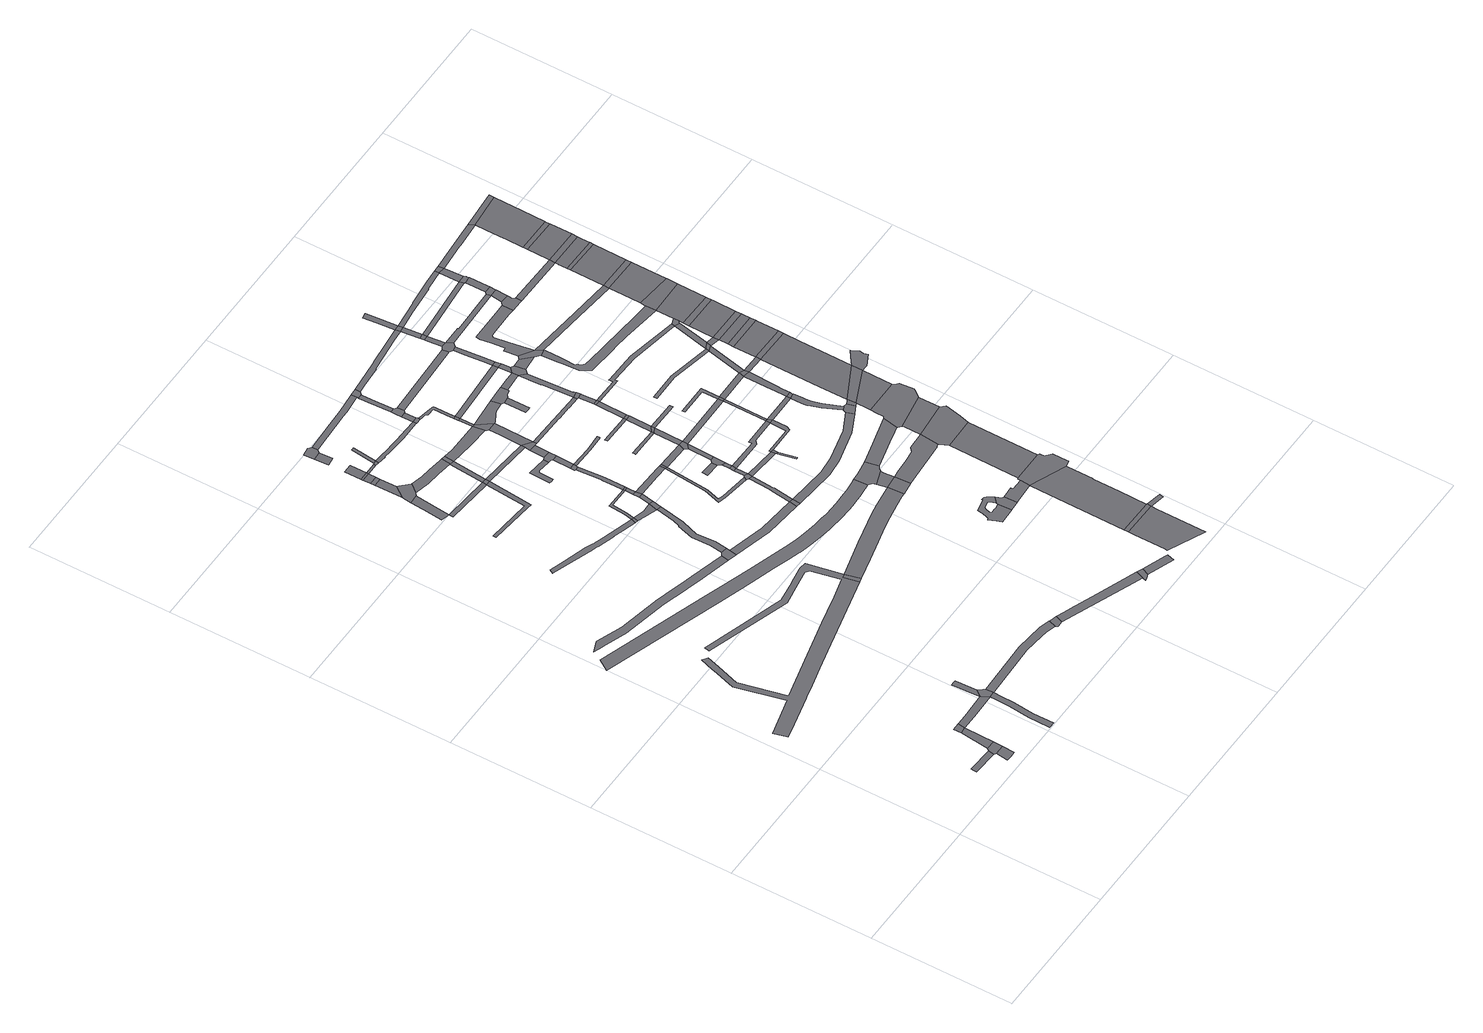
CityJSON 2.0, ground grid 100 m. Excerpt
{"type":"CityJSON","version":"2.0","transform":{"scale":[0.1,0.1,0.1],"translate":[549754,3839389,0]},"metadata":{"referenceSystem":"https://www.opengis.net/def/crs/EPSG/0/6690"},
"CityObjects":{
"road1":{"type":"Road","attributes":{"RoadStructureAttribute.sectionType":"1"},"geometry":[{"type":"MultiSurface","lod":"1","boundaries":[[[0,1,2,3,4]]]}]},
"road2":{"type":"Road","geometry":[{"type":"MultiSurface","lod":"1","boundaries":[[[5,6,7,8,9,10]]]}]},
"road3":{"type":"Road","geometry":[{"type":"MultiSurface","lod":"1","boundaries":[[[11,4,3,5,10,12]]]}]},
"road4":{"type":"Road","attributes":{"RoadStructureAttribute.sectionType":"1"},"geometry":[{"type":"MultiSurface","lod":"1","boundaries":[[[13,14,11,12]]]}]},
"road5":{"type":"Road","geometry":[{"type":"MultiSurface","lod":"1","boundaries":[[[15,16,14,13]]]}]},
"road6":{"type":"Road","attributes":{"RoadStructureAttribute.sectionType":"1"},"geometry":[{"type":"MultiSurface","lod":"1","boundaries":[[[17,18,19,15,13,20,21,22]]]}]},
"road7":{"type":"Road","attributes":{"RoadStructureAttribute.sectionType":"1"},"geometry":[{"type":"MultiSurface","lod":"1","boundaries":[[[23,24,25,26,22,27,28,29,30,31]]]}]},
"road8":{"type":"Road","geometry":[{"type":"MultiSurface","lod":"1","boundaries":[[[32,33,17,22,26,34]]]}]},
"road9":{"type":"Road","geometry":[{"type":"MultiSurface","lod":"1","boundaries":[[[35,36,37,38,39,40,41,17,33]]]}]},
"road10":{"type":"Road","attributes":{"RoadStructureAttribute.sectionType":"1"},"geometry":[{"type":"MultiSurface","lod":"1","boundaries":[[[42,43,44,45,46,47,48,49,50,51,52,53,54,55,56,57,58,59,60,61,62,63,64,65,66,67,68,69,70,71,72,73,74,75,76,77,78,79,80]]]}]},
"road11":{"type":"Road","attributes":{"RoadStructureAttribute.sectionType":"1"},"geometry":[{"type":"MultiSurface","lod":"1","boundaries":[[[81,82,83,84,85,86,87,88,89,90,91,92,93,94,95,96,97,98,99]]]}]},
"road12":{"type":"Road","attributes":{"RoadStructureAttribute.sectionType":"1"},"geometry":[{"type":"MultiSurface","lod":"1","boundaries":[[[100,101,34,26,102,103,104,105,106,107,108,109]]]}]},
"road13":{"type":"Road","attributes":{"RoadStructureAttribute.sectionType":"1"},"geometry":[{"type":"MultiSurface","lod":"1","boundaries":[[[110,111,112,113,114,115,116,117,118,119,120,121,122,123,124,125,126,127,128,129,130,131,132,133,134,135,136,137,138,139,140,141,142,143,144,145,146,147,148,149,150,151,152,153,154,155]]]}]},
"road14":{"type":"Road","attributes":{"RoadStructureAttribute.sectionType":"1"},"geometry":[{"type":"MultiSurface","lod":"1","boundaries":[[[156,157,158,159,160,161,162,163,164,165,166,167,168,169,170,171,172,173]]]}]},
"road15":{"type":"Road","attributes":{"RoadStructureAttribute.sectionType":"1"},"geometry":[{"type":"MultiSurface","lod":"1","boundaries":[[[174,175,176,177,178,179]]]}]},
"road16":{"type":"Road","attributes":{"RoadStructureAttribute.sectionType":"1"},"geometry":[{"type":"MultiSurface","lod":"1","boundaries":[[[180,181,182,183,184,185,186]]]}]},
"road17":{"type":"Road","attributes":{"RoadStructureAttribute.sectionType":"1"},"geometry":[{"type":"MultiSurface","lod":"1","boundaries":[[[187,188,189,190]]]}]},
"road18":{"type":"Road","geometry":[{"type":"MultiSurface","lod":"1","boundaries":[[[190,189,191,176,175,192,193]]]}]},
"road19":{"type":"Road","geometry":[{"type":"MultiSurface","lod":"1","boundaries":[[[194,99,98,195,196,197]]]}]},
"road20":{"type":"Road","geometry":[{"type":"MultiSurface","lod":"1","boundaries":[[[198,109,108,199,200,201,202]]]}]},
"road21":{"type":"Road","geometry":[{"type":"MultiSurface","lod":"1","boundaries":[[[203,204,188,187]]]}]},
"road22":{"type":"Road","attributes":{"RoadStructureAttribute.sectionType":"1"},"geometry":[{"type":"MultiSurface","lod":"1","boundaries":[[[179,205,180,206]]]}]},
"road23":{"type":"Road","geometry":[{"type":"MultiSurface","lod":"1","boundaries":[[[80,79,78,207]]]}]},
"road24":{"type":"Road","attributes":{"RoadStructureAttribute.sectionType":"1"},"geometry":[{"type":"MultiSurface","lod":"1","boundaries":[[[208,209,204,203]]]}]},
"road25":{"type":"Road","geometry":[{"type":"MultiSurface","lod":"1","boundaries":[[[210,211,209,208]]]}]},
"road26":{"type":"Road","attributes":{"RoadStructureAttribute.sectionType":"1"},"geometry":[{"type":"MultiSurface","lod":"1","boundaries":[[[212,211,210,213]]]}]},
"road27":{"type":"Road","attributes":{"RoadStructureAttribute.sectionType":"1"},"geometry":[{"type":"MultiSurface","lod":"1","boundaries":[[[214,210,208,215]]]}]},
"road28":{"type":"Road","attributes":{"RoadStructureAttribute.sectionType":"1"},"geometry":[{"type":"MultiSurface","lod":"1","boundaries":[[[216,217,218,219]]]}]},
"road29":{"type":"Road","geometry":[{"type":"MultiSurface","lod":"1","boundaries":[[[173,172,220,221]]]}]},
"road30":{"type":"Road","geometry":[{"type":"MultiSurface","lod":"1","boundaries":[[[222,223,217,216,224,225]]]}]},
"road31":{"type":"Road","attributes":{"RoadStructureAttribute.sectionType":"1"},"geometry":[{"type":"MultiSurface","lod":"1","boundaries":[[[226,227,228,193,192,229,230,231,232,233]]]}]},
"road32":{"type":"Road","attributes":{"RoadStructureAttribute.sectionType":"1"},"geometry":[{"type":"MultiSurface","lod":"1","boundaries":[[[234,235,236,237,238,239,194,197,240,241,242,243]]]}]},
"road33":{"type":"Road","geometry":[{"type":"MultiSurface","lod":"1","boundaries":[[[244,245,214,215,246]]]}]},
"road34":{"type":"Road"},
"road35":{"type":"Road","geometry":[{"type":"MultiSurface","lod":"1","boundaries":[[[206,180,186,247]]]}]},
"road36":{"type":"Road","geometry":[{"type":"MultiSurface","lod":"1","boundaries":[[[248,249,250,251,245,244]]]}]},
"road37":{"type":"Road","attributes":{"RoadStructureAttribute.sectionType":"1"},"geometry":[{"type":"MultiSurface","lod":"1","boundaries":[[[252,253,254,255,221,220,256,257,258,259,260]]]}]},
"road38":{"type":"Road","attributes":{"RoadStructureAttribute.sectionType":"1"},"geometry":[{"type":"MultiSurface","lod":"1","boundaries":[[[261,262,173,221,263,264,265,266]]]}]},
"road39":{"type":"Road","attributes":{"RoadStructureAttribute.sectionType":"1"},"geometry":[{"type":"MultiSurface","lod":"1","boundaries":[[[267,206,247,268]]]}]},
"road40":{"type":"Road","attributes":{"RoadStructureAttribute.sectionType":"1"},"geometry":[{"type":"MultiSurface","lod":"1","boundaries":[[[269,196,195,270,271,272]]]}]},
"road41":{"type":"Road","attributes":{"RoadStructureAttribute.sectionType":"1"},"geometry":[{"type":"MultiSurface","lod":"1","boundaries":[[[273,274,275,276,202,201,277,278,279,280]]]}]},
"road42":{"type":"Road","geometry":[{"type":"MultiSurface","lod":"1","boundaries":[[[260,259,234,243,281,282,283]]]}]},
"road43":{"type":"Road","geometry":[{"type":"MultiSurface","lod":"1","boundaries":[[[233,232,267,268,284]]]}]},
"road44":{"type":"Road","attributes":{"RoadStructureAttribute.sectionType":"1"},"geometry":[{"type":"MultiSurface","lod":"1","boundaries":[[[285,286,287,288,260,283]]]}]},
"road45":{"type":"Road","geometry":[{"type":"MultiSurface","lod":"1","boundaries":[[[289,287,286,290]]]}]},
"road46":{"type":"Road","attributes":{"RoadStructureAttribute.sectionType":"1"},"geometry":[{"type":"MultiSurface","lod":"1","boundaries":[[[265,289,290,291]]]}]},
"road47":{"type":"Road","attributes":{"RoadStructureAttribute.sectionType":"1"},"geometry":[{"type":"MultiSurface","lod":"1","boundaries":[[[292,293,294,295,296,297,244,246,298,299,300,301,302,303,304,305,306]]]}]},
"road48":{"type":"Road","geometry":[{"type":"MultiSurface","lod":"1","boundaries":[[[266,265,291,307]]]}]},
"road49":{"type":"Road","attributes":{"RoadStructureAttribute.sectionType":"1"},"geometry":[{"type":"MultiSurface","lod":"1","boundaries":[[[247,186,308,309]]]}]},
"road50":{"type":"Road","attributes":{"RoadStructureAttribute.sectionType":"1"},"geometry":[{"type":"MultiSurface","lod":"1","boundaries":[[[310,311,312,313,314,315,316,317]]]}]},
"road51":{"type":"Road","attributes":{"RoadStructureAttribute.sectionType":"1"},"geometry":[{"type":"MultiSurface","lod":"1","boundaries":[[[318,319,320,321,322,323,324,266,307]]]}]},
"road52":{"type":"Road","attributes":{"function":"3","RoadStructureAttribute.sectionType":"1"},"geometry":[{"type":"MultiSurface","lod":"1","boundaries":[[[325,326,327,328,329,80,207,330,331,332,333,334,335,336]]]}]},
"road53":{"type":"Road","attributes":{"RoadStructureAttribute.sectionType":"1"},"geometry":[{"type":"MultiSurface","lod":"1","boundaries":[[[337,338,339,225,224,340,341,342,343,344,345,346]]]}]},
"road54":{"type":"Road","geometry":[{"type":"MultiSurface","lod":"1","boundaries":[[[347,348,321,320,349,350]]]}]},
"road55":{"type":"Road","attributes":{"RoadStructureAttribute.sectionType":"1"},"geometry":[{"type":"MultiSurface","lod":"1","boundaries":[[[351,352,284,268,353,354,355,356,357]]]}]},
"road56":{"type":"Road","attributes":{"RoadStructureAttribute.sectionType":"1"},"geometry":[{"type":"MultiSurface","lod":"1","boundaries":[[[358,290,286,359,360,361]]]}]},
"road57":{"type":"Road","attributes":{"RoadStructureAttribute.sectionType":"1"},"geometry":[{"type":"MultiSurface","lod":"1","boundaries":[[[362,347,350,363]]]}]},
"road58":{"type":"Road","geometry":[{"type":"MultiSurface","lod":"1","boundaries":[[[364,317,316,365,362,363,366]]]}]},
"road59":{"type":"Road","attributes":{"RoadStructureAttribute.sectionType":"1"},"geometry":[{"type":"MultiSurface","lod":"1","boundaries":[[[367,364,366,368]]]}]},
"road60":{"type":"Road","geometry":[{"type":"MultiSurface","lod":"1","boundaries":[[[280,279,369,370,371,372]]]}]},
"road61":{"type":"Road","geometry":[{"type":"MultiSurface","lod":"1","boundaries":[[[272,271,373,374]]]}]},
"road62":{"type":"Road","geometry":[{"type":"MultiSurface","lod":"1","boundaries":[[[309,308,367,368,375,376,377]]]}]},
"road63":{"type":"Road","geometry":[{"type":"MultiSurface","lod":"1","boundaries":[[[378,379,306,305,380,381]]]}]},
"road64":{"type":"Road","attributes":{"RoadStructureAttribute.sectionType":"1"},"geometry":[{"type":"MultiSurface","lod":"1","boundaries":[[[382,383,306,379]]]}]},
"road65":{"type":"Road","attributes":{"RoadStructureAttribute.sectionType":"1"},"geometry":[{"type":"MultiSurface","lod":"1","boundaries":[[[360,384,385,386,387,388,389,390,391,392]]]}]},
"road66":{"type":"Road","attributes":{"RoadStructureAttribute.sectionType":"1"},"geometry":[{"type":"MultiSurface","lod":"1","boundaries":[[[393,394,395,396,272,374,397,398,399,400]]]}]},
"road67":{"type":"Road","attributes":{"RoadStructureAttribute.sectionType":"1"},"geometry":[{"type":"MultiSurface","lod":"1","boundaries":[[[401,402,403,309,377,404]]]}]},
"road68":{"type":"Road","geometry":[{"type":"MultiSurface","lod":"1","boundaries":[[[405,406,407,408,409,350,349]]]}]},
"road69":{"type":"Road","geometry":[{"type":"MultiSurface","lod":"1","boundaries":[[[361,360,392,410]]]}]},
"road70":{"type":"Road","geometry":[{"type":"MultiSurface","lod":"1","boundaries":[[[411,412,413,414,383,382,415,416]]]}]},
"road71":{"type":"Road","attributes":{"RoadStructureAttribute.sectionType":"1"},"geometry":[{"type":"MultiSurface","lod":"1","boundaries":[[[417,418,419,420,421,422,423,424,425,426,381,380,427,428,429,430,431,432,433,434,435,436,437,438,439,440,441,442]]]}]},
"road72":{"type":"Road","attributes":{"RoadStructureAttribute.sectionType":"1"},"geometry":[{"type":"MultiSurface","lod":"1","boundaries":[[[443,444,372,371,445,446]]]}]},
"road73":{"type":"Road","attributes":{"RoadStructureAttribute.sectionType":"1"},"geometry":[{"type":"MultiSurface","lod":"1","boundaries":[[[447,448,357,449]]]}]},
"road74":{"type":"Road","attributes":{"RoadStructureAttribute.sectionType":"1"},"geometry":[{"type":"MultiSurface","lod":"1","boundaries":[[[450,451,452,453,412,411]]]}]},
"road75":{"type":"Road","geometry":[{"type":"MultiSurface","lod":"1","boundaries":[[[449,357,356,454,401,404]]]}]},
"road76":{"type":"Road","geometry":[{"type":"MultiSurface","lod":"1","boundaries":[[[442,441,455,448,447]]]}]},
"road77":{"type":"Road","geometry":[{"type":"MultiSurface","lod":"1","boundaries":[[[456,388,387,393,400,457]]]}]},
"road78":{"type":"Road","geometry":[{"type":"MultiSurface","lod":"1","boundaries":[[[458,459,460,461]]]}]},
"road79":{"type":"Road","geometry":[{"type":"MultiSurface","lod":"1","boundaries":[[[462,337,346,452,451,463]]]}]},
"road80":{"type":"Road","attributes":{"RoadStructureAttribute.sectionType":"1"},"geometry":[{"type":"MultiSurface","lod":"1","boundaries":[[[464,456,457,465]]]}]},
"road81":{"type":"Road","attributes":{"RoadStructureAttribute.sectionType":"1"},"geometry":[{"type":"MultiSurface","lod":"1","boundaries":[[[410,392,466,467]]]}]},
"road82":{"type":"Road","geometry":[{"type":"MultiSurface","lod":"1","boundaries":[[[468,464,465,469]]]}]},
"road83":{"type":"Road","attributes":{"RoadStructureAttribute.sectionType":"1"},"geometry":[{"type":"MultiSurface","lod":"1","boundaries":[[[470,468,469,471]]]}]},
"road84":{"type":"Road","geometry":[{"type":"MultiSurface","lod":"1","boundaries":[[[472,461,460,470,471,473]]]}]},
"road85":{"type":"Road","attributes":{"RoadStructureAttribute.sectionType":"1"},"geometry":[{"type":"MultiSurface","lod":"1","boundaries":[[[474,475,476,449,404,477,478,479,480]]]}]},
"road86":{"type":"Road","geometry":[{"type":"MultiSurface","lod":"1","boundaries":[[[481,482,483,484,485]]]}]},
"road87":{"type":"Road","attributes":{"RoadStructureAttribute.sectionType":"1"},"geometry":[{"type":"MultiSurface","lod":"1","boundaries":[[[486,487,472,473]]]}]},
"road88":{"type":"Road","attributes":{"RoadStructureAttribute.sectionType":"1"},"geometry":[{"type":"MultiSurface","lod":"1","boundaries":[[[457,400,488,489]]]}]},
"road89":{"type":"Road","attributes":{"RoadStructureAttribute.sectionType":"1"},"geometry":[{"type":"MultiSurface","lod":"1","boundaries":[[[377,376,490,491,492,493,494,495]]]}]},
"road90":{"type":"Road","attributes":{"RoadStructureAttribute.sectionType":"1"},"geometry":[{"type":"MultiSurface","lod":"1","boundaries":[[[496,497,498,499,500,501,502,503,504,505,506,507,508,509,510,511,512,513,514,515,516,517,518,519,520,521,522,523,524,525,526,527,528,529,530,531,532,533,534,535,536]]]}]},
"road91":{"type":"Road","geometry":[{"type":"MultiSurface","lod":"1","boundaries":[[[467,466,487,486,537]]]}]},
"road92":{"type":"Road","geometry":[{"type":"MultiSurface","lod":"1","boundaries":[[[538,539,540,541,542]]]}]},
"road93":{"type":"Road","geometry":[{"type":"MultiSurface","lod":"1","boundaries":[[[543,325,336,544]]]}]},
"road94":{"type":"Road","attributes":{"RoadStructureAttribute.sectionType":"1"},"geometry":[{"type":"MultiSurface","lod":"1","boundaries":[[[545,484,546,467,537]]]}]},
"road95":{"type":"Road","geometry":[{"type":"MultiSurface","lod":"1","boundaries":[[[547,548,549,550,551]]]}]},
"road96":{"type":"Road","attributes":{"RoadStructureAttribute.sectionType":"1"},"geometry":[{"type":"MultiSurface","lod":"1","boundaries":[[[552,553,554,325,543]]]}]},
"road97":{"type":"Road","geometry":[{"type":"MultiSurface","lod":"1","boundaries":[[[555,556,536,535,516,515,557,558]]]}]},
"road98":{"type":"Road","geometry":[{"type":"MultiSurface","lod":"1","boundaries":[[[559,560,561,155,154,562,563,564,554,553,565,566,567,568,569]]]}]},
"road99":{"type":"Road","geometry":[{"type":"MultiSurface","lod":"1","boundaries":[[[570,485,484,545]]]}]},
"road100":{"type":"Road","geometry":[{"type":"MultiSurface","lod":"1","boundaries":[[[488,571,572,573,574]]]}]},
"road101":{"type":"Road","attributes":{"RoadStructureAttribute.sectionType":"1"},"geometry":[{"type":"MultiSurface","lod":"1","boundaries":[[[575,442,447,576]]]}]},
"road102":{"type":"Road","geometry":[{"type":"MultiSurface","lod":"1","boundaries":[[[577,578,474,480,551,550,579,580,581]]]}]},
"road103":{"type":"Road","geometry":[{"type":"MultiSurface","lod":"1","boundaries":[[[489,488,574,582]]]}]},
"road104":{"type":"Road","attributes":{"RoadStructureAttribute.sectionType":"1"},"geometry":[{"type":"MultiSurface","lod":"1","boundaries":[[[583,416,415,584]]]}]},
"road105":{"type":"Road","attributes":{"RoadStructureAttribute.sectionType":"1"},"geometry":[{"type":"MultiSurface","lod":"1","boundaries":[[[585,586,587,588,589,590,591,592]]]}]},
"road106":{"type":"Road","attributes":{"RoadStructureAttribute.sectionType":"1"},"geometry":[{"type":"MultiSurface","lod":"1","boundaries":[[[541,593,485,570,594]]]}]},
"road107":{"type":"Road","attributes":{"RoadStructureAttribute.sectionType":"1"},"geometry":[{"type":"MultiSurface","lod":"1","boundaries":[[[595,596,469,465,597,598,599,600]]]}]},
"road108":{"type":"Road","geometry":[{"type":"MultiSurface","lod":"1","boundaries":[[[542,541,594,601]]]}]},
"road109":{"type":"Road","attributes":{"RoadStructureAttribute.sectionType":"1"},"geometry":[{"type":"MultiSurface","lod":"1","boundaries":[[[602,603,604,605,606,374,373,607,608,609,610]]]}]},
"road110":{"type":"Road","geometry":[{"type":"MultiSurface","lod":"1","boundaries":[[[611,585,592,612,613]]]}]},
"road111":{"type":"Road","attributes":{"RoadStructureAttribute.sectionType":"1"},"geometry":[{"type":"MultiSurface","lod":"1","boundaries":[[[614,542,601,615,616]]]}]},
"road112":{"type":"Road","attributes":{"RoadStructureAttribute.sectionType":"1"},"geometry":[{"type":"MultiSurface","lod":"1","boundaries":[[[617,618,619,620,621,462,463,622,623,624,625,626,627]]]}]},
"road113":{"type":"Road","attributes":{"RoadStructureAttribute.sectionType":"1"},"geometry":[{"type":"MultiSurface","lod":"1","boundaries":[[[628,629,630,558,557,631,632,633]]]}]},
"road114":{"type":"Road","geometry":[{"type":"MultiSurface","lod":"1","boundaries":[[[634,635,570,545]]]}]},
"road115":{"type":"Road","geometry":[{"type":"MultiSurface","lod":"1","boundaries":[[[636,637,614,616]]]}]},
"road116":{"type":"Road","attributes":{"RoadStructureAttribute.sectionType":"1"},"geometry":[{"type":"MultiSurface","lod":"1","boundaries":[[[638,639,640,637,636]]]}]},
"road117":{"type":"Road","attributes":{"RoadStructureAttribute.sectionType":"1"},"geometry":[{"type":"MultiSurface","lod":"1","boundaries":[[[599,641,642,489,582,643,644,645]]]}]},
"road118":{"type":"Road","geometry":[{"type":"MultiSurface","lod":"1","boundaries":[[[646,495,494,640,639]]]}]},
"road119":{"type":"Road","attributes":{"RoadStructureAttribute.sectionType":"1"},"geometry":[{"type":"MultiSurface","lod":"1","boundaries":[[[647,537,486,648,649,650]]]}]},
"road120":{"type":"Road","attributes":{"RoadStructureAttribute.sectionType":"1"},"geometry":[{"type":"MultiSurface","lod":"1","boundaries":[[[651,652,577,581,653]]]}]},
"road121":{"type":"Road","attributes":{"RoadStructureAttribute.sectionType":"1"},"geometry":[{"type":"MultiSurface","lod":"1","boundaries":[[[653,654,655,656,657,658,659,495,646,660,661,662,663,664,665]]]}]},
"road122":{"type":"Road","attributes":{"RoadStructureAttribute.sectionType":"1"},"geometry":[{"type":"MultiSurface","lod":"1","boundaries":[[[632,666,611,613,667,668,669,670,671]]]}]},
"road123":{"type":"Road","attributes":{"function":"3","RoadStructureAttribute.sectionType":"1"},"geometry":[{"type":"MultiSurface","lod":"1","boundaries":[[[672,673,674,675,676,543,544,677,678,679,680]]]}]},
"road124":{"type":"Road","geometry":[{"type":"MultiSurface","lod":"1","boundaries":[[[681,651,653,665,682,683,684]]]}]},
"road125":{"type":"Road","attributes":{"RoadStructureAttribute.sectionType":"1"},"geometry":[{"type":"MultiSurface","lod":"1","boundaries":[[[576,651,681,685]]]}]},
"road126":{"type":"Road","attributes":{"RoadStructureAttribute.sectionType":"1"},"geometry":[{"type":"MultiSurface","lod":"1","boundaries":[[[612,592,686,687]]]}]},
"road127":{"type":"Road","geometry":[{"type":"MultiSurface","lod":"1","boundaries":[[[600,599,645,688]]]}]},
"road128":{"type":"Road","attributes":{"RoadStructureAttribute.sectionType":"1"},"geometry":[{"type":"MultiSurface","lod":"1","boundaries":[[[689,690,691,692,559,569,693,694,695,696]]]}]},
"road129":{"type":"Road","geometry":[{"type":"MultiSurface","lod":"1","boundaries":[[[697,575,576,685]]]}]},
"road130":{"type":"Road","attributes":{"RoadStructureAttribute.sectionType":"1"},"geometry":[{"type":"MultiSurface","lod":"1","boundaries":[[[698,699,700,701,650,702]]]}]},
"road131":{"type":"Road","attributes":{"RoadStructureAttribute.sectionType":"1"},"geometry":[{"type":"MultiSurface","lod":"1","boundaries":[[[703,704,705,706,707,708,709,575,697]]]}]},
"road132":{"type":"Road","attributes":{"RoadStructureAttribute.sectionType":"1"},"geometry":[{"type":"MultiSurface","lod":"1","boundaries":[[[649,600,688,710]]]}]},
"road133":{"type":"Road","geometry":[{"type":"MultiSurface","lod":"1","boundaries":[[[711,712,633,632,671,713,714,715,716,717,718,719,720]]]}]},
"road134":{"type":"Road","geometry":[{"type":"MultiSurface","lod":"1","boundaries":[[[721,722,583,584,705,704,723,724]]]}]},
"road135":{"type":"Road","attributes":{"RoadStructureAttribute.sectionType":"1"},"geometry":[{"type":"MultiSurface","lod":"1","boundaries":[[[725,684,683,726]]]}]},
"road136":{"type":"Road","attributes":{"RoadStructureAttribute.sectionType":"1"},"geometry":[{"type":"MultiSurface","lod":"1","boundaries":[[[727,728,729,721,724]]]}]},
"road137":{"type":"Road","geometry":[{"type":"MultiSurface","lod":"1","boundaries":[[[650,649,710,702]]]}]},
"road138":{"type":"Road","geometry":[{"type":"MultiSurface","lod":"1","boundaries":[[[730,731,728,727,732]]]}]},
"road139":{"type":"Road","attributes":{"RoadStructureAttribute.sectionType":"1"},"geometry":[{"type":"MultiSurface","lod":"1","boundaries":[[[688,645,733,734]]]}]},
"road140":{"type":"Road","attributes":{"RoadStructureAttribute.sectionType":"1"},"geometry":[{"type":"MultiSurface","lod":"1","boundaries":[[[735,627,736,731,730]]]}]},
"road141":{"type":"Road","attributes":{"RoadStructureAttribute.sectionType":"7"},"geometry":[{"type":"MultiSurface","lod":"1","boundaries":[[[737,738,711,720]]]}]},
"road142":{"type":"Road","geometry":[{"type":"MultiSurface","lod":"1","boundaries":[[[739,617,627,735]]]}]},
"road143":{"type":"Road","geometry":[{"type":"MultiSurface","lod":"1","boundaries":[[[740,725,726,741,742,743]]]}]},
"road144":{"type":"Road","attributes":{"RoadStructureAttribute.sectionType":"1"},"geometry":[{"type":"MultiSurface","lod":"1","boundaries":[[[744,745,746,747,617,739]]]}]},
"road145":{"type":"Road","attributes":{"RoadStructureAttribute.sectionType":"1"},"geometry":[{"type":"MultiSurface","lod":"1","boundaries":[[[748,749,702,710,750,751]]]}]},
"road146":{"type":"Road","attributes":{"RoadStructureAttribute.sectionType":"1"},"geometry":[{"type":"MultiSurface","lod":"1","boundaries":[[[752,753,754,755,756,757,733,758,759,760,761,762,763,764,765]]]}]},
"road147":{"type":"Road","geometry":[{"type":"MultiSurface","lod":"1","boundaries":[[[765,764,602,610,766,767]]]}]},
"road148":{"type":"Road","attributes":{"RoadStructureAttribute.sectionType":"1"},"geometry":[{"type":"MultiSurface","lod":"1","boundaries":[[[768,769,770,771,772,773]]]}]},
"road149":{"type":"Road","geometry":[{"type":"MultiSurface","lod":"1","boundaries":[[[734,733,757,774,775]]]}]},
"road150":{"type":"Road","geometry":[{"type":"MultiSurface","lod":"1","boundaries":[[[776,672,680,777,738,737,778,779]]]}]},
"road151":{"type":"Road","attributes":{"RoadStructureAttribute.sectionType":"1"},"geometry":[{"type":"MultiSurface","lod":"1","boundaries":[[[780,781,782,783,784,636,616,785,786,787,788,789]]]}]},
"road152":{"type":"Road","attributes":{"RoadStructureAttribute.sectionType":"1"},"geometry":[{"type":"MultiSurface","lod":"1","boundaries":[[[790,791,767,766,792,793]]]}]},
"road153":{"type":"Road","attributes":{"RoadStructureAttribute.sectionType":"1"},"geometry":[{"type":"MultiSurface","lod":"1","boundaries":[[[794,795,796,797,798,799,800,801,740,743,802,803,804,805,806,807,808,809]]]}]},
"road154":{"type":"Road","attributes":{"RoadStructureAttribute.sectionType":"1"},"geometry":[{"type":"MultiSurface","lod":"1","boundaries":[[[810,811,812,672,776]]]}]},
"road155":{"type":"Road","attributes":{"RoadStructureAttribute.sectionType":"1"},"geometry":[{"type":"MultiSurface","lod":"1","boundaries":[[[751,813,814,815,816,734,775,817,818,819,820]]]}]},
"road156":{"type":"Road","attributes":{"RoadStructureAttribute.sectionType":"1"},"geometry":[{"type":"MultiSurface","lod":"1","boundaries":[[[821,822,724,723,823,824]]]}]},
"road157":{"type":"Road","geometry":[{"type":"MultiSurface","lod":"1","boundaries":[[[825,826,827,689,696,828,811,810,829,830,831,832,833]]]}]},
"road158":{"type":"Road","geometry":[{"type":"MultiSurface","lod":"1","boundaries":[[[748,751,820,834]]]}]},
"road159":{"type":"Road","attributes":{"RoadStructureAttribute.sectionType":"1"},"geometry":[{"type":"MultiSurface","lod":"1","boundaries":[[[835,732,727,836]]]}]},
"road160":{"type":"Road","attributes":{"RoadStructureAttribute.sectionType":"1"},"geometry":[{"type":"MultiSurface","lod":"1","boundaries":[[[837,838,839,840,841,739,735,842,843,844,845]]]}]},
"road161":{"type":"Road","geometry":[{"type":"MultiSurface","lod":"1","boundaries":[[[846,793,847,825,833]]]}]},
"road162":{"type":"Road","attributes":{"RoadStructureAttribute.sectionType":"1"},"geometry":[{"type":"MultiSurface","lod":"1","boundaries":[[[848,849,772,850,748,834]]]}]},
"road163":{"type":"Road","attributes":{"RoadStructureAttribute.sectionType":"1"},"geometry":[{"type":"MultiSurface","lod":"1","boundaries":[[[834,820,851,852]]]}]},
"road164":{"type":"Road","attributes":{"RoadStructureAttribute.sectionType":"1"},"geometry":[{"type":"MultiSurface","lod":"1","boundaries":[[[853,854,855,856,857,858,859,860,861,862,863,864,865,866,867,868,869,870,871,872,873,742,741,874,875,876,877,878,879,880,881,882,883,884,885,886]]]}]},
"road165":{"type":"Road","geometry":[{"type":"MultiSurface","lod":"1","boundaries":[[[887,790,793,846]]]}]},
"road166":{"type":"Road","attributes":{"RoadStructureAttribute.sectionType":"1"},"geometry":[{"type":"MultiSurface","lod":"1","boundaries":[[[888,743,742,889,890,891]]]}]},
"road167":{"type":"Road","geometry":[{"type":"MultiSurface","lod":"1","boundaries":[[[892,773,772,849]]]}]},
"road168":{"type":"Road","attributes":{"RoadStructureAttribute.sectionType":"1"},"geometry":[{"type":"MultiSurface","lod":"1","boundaries":[[[851,893,790,887,894,895,896]]]}]},
"road169":{"type":"Road","geometry":[{"type":"MultiSurface","lod":"1","boundaries":[[[897,794,809,898,899,900,901,902]]]}]},
"road170":{"type":"Road","attributes":{"RoadStructureAttribute.sectionType":"1"},"geometry":[{"type":"MultiSurface","lod":"1","boundaries":[[[892,849,903,904]]]}]},
"road171":{"type":"Road","attributes":{"RoadStructureAttribute.sectionType":"1"},"geometry":[{"type":"MultiSurface","lod":"1","boundaries":[[[788,773,892,905,906]]]}]},
"road172":{"type":"Road","attributes":{"RoadStructureAttribute.sectionType":"1"},"geometry":[{"type":"MultiSurface","lod":"1","boundaries":[[[823,897,902,907,908]]]}]},
"road173":{"type":"Road","geometry":[{"type":"MultiSurface","lod":"1","boundaries":[[[909,824,823,908,910,911]]]}]},
"road174":{"type":"Road","geometry":[{"type":"MultiSurface","lod":"1","boundaries":[[[912,852,851,896,913]]]}]},
"road175":{"type":"Road","attributes":{"RoadStructureAttribute.sectionType":"1"},"geometry":[{"type":"MultiSurface","lod":"1","boundaries":[[[914,915,916,917,909,911]]]}]},
"road176":{"type":"Road","geometry":[{"type":"MultiSurface","lod":"1","boundaries":[[[918,919,920,835,836,921,916,915]]]}]},
"road177":{"type":"Road","geometry":[{"type":"MultiSurface","lod":"1","boundaries":[[[922,923,924,789,788,906,925,926,927]]]}]},
"road178":{"type":"Road","attributes":{"RoadStructureAttribute.sectionType":"1"},"geometry":[{"type":"MultiSurface","lod":"1","boundaries":[[[928,912,913,929,930]]]}]},
"road179":{"type":"Road","geometry":[{"type":"MultiSurface","lod":"1","boundaries":[[[931,932,887,846,933,934,935,936,937]]]}]},
"road180":{"type":"Road","attributes":{"RoadStructureAttribute.sectionType":"1"},"geometry":[{"type":"MultiSurface","lod":"1","boundaries":[[[845,835,920,938,939]]]}]},
"road181":{"type":"Road","geometry":[{"type":"MultiSurface","lod":"1","boundaries":[[[940,928,930,941]]]}]},
"road182":{"type":"Road","geometry":[{"type":"MultiSurface","lod":"1","boundaries":[[[942,837,845,939]]]}]},
"road183":{"type":"Road","attributes":{"RoadStructureAttribute.sectionType":"1"},"geometry":[{"type":"MultiSurface","lod":"1","boundaries":[[[943,944,940,941,945]]]}]},
"road184":{"type":"Road","geometry":[{"type":"MultiSurface","lod":"1","boundaries":[[[904,903,943,945,946]]]}]},
"road185":{"type":"Road","attributes":{"RoadStructureAttribute.sectionType":"1"},"geometry":[{"type":"MultiSurface","lod":"1","boundaries":[[[947,904,946,948,949]]]}]},
"road186":{"type":"Road","attributes":{"RoadStructureAttribute.sectionType":"1"},"geometry":[{"type":"MultiSurface","lod":"1","boundaries":[[[900,899,950,951]]]}]},
"road187":{"type":"Road","geometry":[{"type":"MultiSurface","lod":"1","boundaries":[[[952,947,949,953]]]}]},
"road188":{"type":"Road"},
"road189":{"type":"Road","geometry":[{"type":"MultiSurface","lod":"1","boundaries":[[[954,885,922,927,952,953]]]}]},
"road190":{"type":"Road","geometry":[{"type":"MultiSurface","lod":"1","boundaries":[[[955,956,957,886,885,954,958]]]}]},
"road191":{"type":"Road","attributes":{"RoadStructureAttribute.sectionType":"1"},"geometry":[{"type":"MultiSurface","lod":"1","boundaries":[[[959,960,961,955,958,962,963]]]}]},
"road192":{"type":"Road","attributes":{"RoadStructureAttribute.sectionType":"1"},"geometry":[{"type":"MultiSurface","lod":"1","boundaries":[[[964,965,966,942,939,967,968,969,970,971]]]}]},
"road193":{"type":"Road","geometry":[{"type":"MultiSurface","lod":"1","boundaries":[[[891,890,959,963,972]]]}]},
"road194":{"type":"Road","attributes":{"RoadStructureAttribute.sectionType":"1"},"geometry":[{"type":"MultiSurface","lod":"1","boundaries":[[[973,891,972,974]]]}]},
"road195":{"type":"Road","geometry":[{"type":"MultiSurface","lod":"1","boundaries":[[[975,973,974,976]]]}]},
"road196":{"type":"Road","attributes":{"RoadStructureAttribute.sectionType":"1"},"geometry":[{"type":"MultiSurface","lod":"1","boundaries":[[[950,977,978,975,976,979,980,981]]]}]},
"road197":{"type":"Road","geometry":[{"type":"MultiSurface","lod":"1","boundaries":[[[951,950,981,982]]]}]},
"road198":{"type":"Road","attributes":{"RoadStructureAttribute.sectionType":"1"},"geometry":[{"type":"MultiSurface","lod":"1","boundaries":[[[983,984,951,982,985,986]]]}]},
"road199":{"type":"Road","geometry":[{"type":"MultiSurface","lod":"1","boundaries":[[[987,988,983,986,989]]]}]},
"road200":{"type":"Road","attributes":{"RoadStructureAttribute.sectionType":"1"},"geometry":[{"type":"MultiSurface","lod":"1","boundaries":[[[990,991,992,993,971,994,995,996,987,989]]]}]},
"road201":{"type":"Road","geometry":[{"type":"MultiSurface","lod":"1","boundaries":[[[997,964,971,993]]]}]}
},
"vertices":[
[493,230,0],[492,210,0],[491,190,0],[666,179,0],[673,219,0],
[681,167,0],[672,84,0],[672,81,0],[709,82,0],[747,82,0],[749,165,0],
[690,234,0],[751,233,0],
[756,440,0],[713,435,0],
[764,493,0],[710,490,0],
[1024,498,0],[860,494,0],[807,492,0],[857,440,0],[861,440,0],[1052,446,0],
[1076,159,0],[1090,301,0],[1092,401,0],[1093,447,0],[1052,400,0],[1050,304,0],[1036,161,0],[1034,9,0],[1075,8,0],
[1080,514,0],[1060,543,0],[1089,503,0],
[1059,545,0],[1051,695,0],[1031,695,0],[1011,695,0],[1011,694,0],[1021,538,0],[1023,511,0],
[1380,1971,0],[1333,1976,0],[1320,1974,0],[1208,1958,0],[1204,1957,0],[1053,1935,0],[475,2118,0],[467,2079,0],[1051,1892,0],[1210,1918,0],[1319,1935,0],[1343,1915,0],[1388,1715,0],[1243,1679,0],[1219,1673,0],[1023,1628,0],[849,1585,0],[755,1561,0],[412,1480,0],[335,1805,0],[388,1967,0],[417,2054,0],[382,2078,0],[350,1979,0],[348,1971,0],[295,1805,0],[377,1467,0],[103,1397,0],[126,1301,0],[234,1326,0],[450,1378,0],[475,1385,0],[524,1396,0],[635,1422,0],[702,1440,0],[850,1476,0],[1429,1612,0],[1404,1719,0],[1430,1725,0],
[925,2494,0],[846,2514,0],[840,2516,0],[795,2530,0],[718,2551,0],[658,2568,0],[355,2630,0],[177,2693,0],[167,2697,0],[89,2664,0],[153,2641,0],[158,2639,0],[327,2579,0],[645,2514,0],[810,2467,0],[841,2458,0],[909,2441,0],[1156,2376,0],[1166,2430,0],
[1695,496,0],[1489,516,0],[1098,448,0],[1490,463,0],[1642,446,0],[1643,446,0],[1679,442,0],[1748,422,0],[1750,421,0],[1766,476,0],
[2088,2084,0],[2019,2078,0],[1986,2076,0],[1898,2074,0],[1840,2076,0],[1794,2079,0],[1743,2084,0],[1683,2090,0],[1628,2099,0],[1544,2115,0],[1525,2120,0],[1463,2136,0],[1371,2164,0],[1161,2233,0],[1058,2266,0],[952,2299,0],[842,2337,0],[56,2596,0],[3,2516,0],[843,2238,0],[919,2212,0],[1007,2184,0],[1120,2150,0],[1246,2109,0],[1356,2072,0],[1440,2047,0],[1441,2046,0],[1499,2030,0],[1550,2019,0],[1553,2019,0],[1554,2018,0],[1589,2013,0],[1642,2004,0],[1697,1995,0],[1744,1990,0],[1784,1987,0],[1833,1983,0],[1858,1982,0],[1894,1981,0],[1933,1981,0],[1986,1982,0],[2016,1984,0],[2071,1988,0],[2108,1991,0],[2127,1994,0],[2118,2088,0],
[915,3114,0],[834,3138,0],[834,3139,0],[787,3159,0],[627,3208,0],[519,3243,0],[503,3215,0],[506,3214,0],[793,3116,0],[810,3111,0],[834,3100,0],[834,3098,0],[909,3077,0],[951,3065,0],[952,3064,0],[1021,3044,0],[1116,3016,0],[1129,3049,0],
[586,4132,0],[598,4250,0],[536,4245,0],[527,4155,0],[514,4016,0],[574,3998,0],
[903,3938,0],[879,3653,0],[570,3682,0],[568,3660,0],[877,3628,0],[907,3625,0],[934,3936,0],
[599,4505,0],[538,4504,0],[543,4315,0],[601,4393,0],
[540,4285,0],[618,4264,0],[666,4325,0],
[1188,2444,0],[1219,2359,0],[1229,2414,0],[1232,2436,0],
[1777,472,0],[1758,407,0],[1800,408,0],[1803,408,0],[1820,458,0],
[599,4535,0],[538,4534,0],
[571,3968,0],[906,3968,0],
[1456,1619,0],
[598,4588,0],[537,4587,0],
[598,4602,0],[537,4601,0],
[535,4719,0],[597,4720,0],
[681,4603,0],[680,4590,0],
[584,4932,0],[527,4927,0],[533,4832,0],[591,4838,0],
[1139,3010,0],[1145,3044,0],
[579,5010,0],[522,5004,0],[602,4952,0],[600,4992,0],
[922,4282,0],[822,4296,0],[753,4304,0],[726,4239,0],[823,4230,0],[891,4221,0],[929,4216,0],[935,4280,0],
[1281,2961,0],[1255,2827,0],[1238,2778,0],[1232,2779,0],[1197,2662,0],[1202,2534,0],[1243,2525,0],[1234,2654,0],[1275,2774,0],[1309,2953,0],
[709,4608,0],[688,4604,0],[707,4586,0],
[936,3966,0],
[728,4777,0],[728,4778,0],[718,4778,0],[708,4778,0],
[1223,3023,0],[1222,3023,0],[1220,3023,0],[1158,3040,0],[1149,3007,0],[1214,2984,0],[1217,2983,0],[1276,2963,0],[1292,3026,0],
[1150,3223,0],[1142,3105,0],[1157,3103,0],[1166,3208,0],[1307,3206,0],[1306,3221,0],
[928,4213,0],[957,4208,0],
[1490,2346,0],[1485,2289,0],[1748,2264,0],[1755,2318,0],
[2267,290,0],[2109,351,0],[1957,409,0],[1873,441,0],[2007,329,0],[2341,196,0],[2364,187,0],[2386,243,0],
[1310,2958,0],[1316,2988,0],[1322,3018,0],
[963,4276,0],
[1323,3024,0],[1339,3107,0],[1308,3103,0],[1293,3030,0],
[1307,3148,0],[1332,3146,0],
[1332,3207,0],
[1022,4591,0],[927,4593,0],[877,4594,0],[819,4600,0],[776,4603,0],[710,4608,0],[764,4576,0],[766,4580,0],[820,4575,0],[902,4567,0],[956,4565,0],[1036,4564,0],[1101,4564,0],[1103,4563,0],[1102,4589,0],
[1332,3222,0],
[1284,3904,0],[1283,3934,0],
[1122,3769,0],[1117,3623,0],[1134,3623,0],[1152,3623,0],[1156,3724,0],[1168,3731,0],[1255,3720,0],[1258,3757,0],
[1331,3369,0],[1320,3534,0],[1319,3553,0],[1294,3548,0],[1304,3381,0],[1305,3361,0],[1306,3280,0],
[2173,1882,0],[2014,1861,0],[1946,1848,0],[1864,1831,0],[1698,1793,0],[1619,1657,0],[1766,1694,0],[1849,1714,0],[1966,1739,0],[2076,1757,0],[2152,1768,0],[2181,1771,0],
[1088,5020,0],[943,5009,0],[815,5002,0],[816,4963,0],[913,4967,0],[916,4968,0],[953,4969,0],[1020,4975,0],[1075,4980,0],[1090,4980,0],
[1286,3583,0],[1285,3551,0],[1320,3564,0],[1321,3582,0],
[1113,4265,0],[1033,4266,0],[962,4208,0],[1025,4202,0],[1129,4193,0],[1273,4182,0],[1260,4262,0],
[1562,3138,0],[1505,3102,0],[1587,3099,0],[1588,3137,0],
[1288,3709,0],[1325,3707,0],
[1275,3764,0],[1276,3718,0],[1327,3761,0],
[1281,3866,0],[1330,3861,0],
[2356,161,0],[2374,162,0],[2407,176,0],[2427,227,0],
[1781,2260,0],[1784,2315,0],
[1331,3865,0],[1349,3864,0],[1349,3890,0],
[1139,4585,0],[1137,4590,0],[1141,4563,0],[1142,4580,0],
[1134,4669,0],[1100,4667,0],
[1562,2797,0],[1526,2677,0],[1583,2665,0],[1769,2637,0],[1782,2658,0],[1586,2685,0],[1548,2695,0],[1577,2790,0],[1601,3093,0],
[1789,2624,0],[1789,2623,0],[1777,2482,0],[1775,2459,0],[1803,2458,0],[1803,2470,0],[1813,2613,0],[1813,2622,0],
[1291,4166,0],[1289,4086,0],[1285,3970,0],[1353,4164,0],
[1472,3559,0],[1592,3565,0],[1592,3575,0],[1592,3585,0],[1472,3579,0],
[1602,3136,0],
[1127,4743,0],[1097,4743,0],[1098,4719,0],[1098,4706,0],[1151,4683,0],[1146,4728,0],
[1274,4446,0],[1273,4537,0],[1271,4548,0],[1269,4550,0],[1264,4553,0],[1258,4555,0],[1246,4558,0],[1226,4561,0],[1155,4574,0],[1147,4577,0],[1145,4560,0],[1152,4558,0],[1174,4558,0],[1184,4558,0],[1189,4556,0],[1190,4554,0],[1193,4550,0],[1196,4544,0],[1199,4542,0],[1204,4541,0],[1247,4541,0],[1251,4540,0],[1252,4537,0],[1254,4444,0],[1254,4396,0],[1275,4396,0],
[2584,166,0],[2508,196,0],[2590,106,0],[2604,159,0],
[1276,4361,0],[1257,4360,0],[1277,4265,0],
[1123,4874,0],[1121,4969,0],[1090,4968,0],[1092,4902,0],
[1282,4173,0],
[1255,4362,0],
[1793,2666,0],[1815,2652,0],
[1681,2892,0],[1679,2852,0],[1776,2846,0],[1778,2886,0],
[1140,5024,0],[1137,4989,0],
[1794,2738,0],[1819,2737,0],
[1778,3087,0],[1796,3129,0],
[1795,2768,0],[1820,2767,0],
[1796,2825,0],[1822,2814,0],
[1796,2902,0],[1824,2900,0],
[1493,4283,0],[1435,4279,0],[1345,4272,0],[1362,4168,0],[1417,4198,0],[1440,4210,0],[1507,4217,0],
[1592,3332,0],[1592,3322,0],[1592,3312,0],[1799,3309,0],[1799,3327,0],
[1830,3091,0],[1800,3064,0],
[2046,2600,0],[2044,2630,0],
[1594,3856,0],[1595,3856,0],[1697,3853,0],[1699,3853,0],[1785,3850,0],[1785,3875,0],
[2437,1316,0],[2425,1335,0],[2412,1346,0],[2404,1347,0],[2401,1348,0],[2398,1348,0],[2390,1350,0],[2392,1341,0],[2327,1327,0],[2303,1322,0],[2298,1291,0],[2296,1284,0],[2285,1249,0],[2280,1232,0],[2268,1230,0],[2290,1178,0],[2304,1145,0],[2358,1148,0],[2365,1149,0],[2413,1151,0],[2409,1245,0],[2399,1244,0],[2387,1242,0],[2369,1241,0],[2367,1241,0],[2343,1240,0],[2333,1239,0],[2327,1251,0],[2329,1262,0],[2334,1277,0],[2337,1287,0],[2344,1300,0],[2347,1300,0],[2383,1306,0],[2384,1306,0],[2386,1306,0],[2388,1307,0],[2399,1297,0],[2413,1260,0],[2413,1259,0],[2448,1294,0],
[1830,3127,0],
[1592,3532,0],[1592,3522,0],[1592,3512,0],[1802,3509,0],[1802,3529,0],
[2267,1893,0],[2275,1781,0],
[1834,3329,0],[1799,3305,0],
[1527,4054,0],[1550,4054,0],[1573,4054,0],[1571,4211,0],[1527,4203,0],
[2260,1966,0],[2261,1988,0],[2156,1951,0],
[2467,1254,0],[2458,1274,0],[2484,1156,0],[2480,1246,0],
[2274,2111,0],[2214,2100,0],[2168,2094,0],[2141,1983,0],[2143,1981,0],[2151,1975,0],[2263,1990,0],[2271,2002,0],[2273,2004,0],[2287,2015,0],[2293,2017,0],
[1834,3354,0],
[2075,2470,0],[2083,2471,0],[2090,2473,0],[2064,2592,0],
[1747,4426,0],[1751,4391,0],
[1622,4292,0],[1579,4290,0],[1593,4228,0],[1624,4231,0],[1624,4244,0],
[2064,2630,0],
[1693,4753,0],[1703,4708,0],
[2638,457,0],[2638,416,0],[2637,196,0],[2636,181,0],[2885,65,0],[2888,418,0],[2888,451,0],[2888,455,0],
[1802,3507,0],[1837,3508,0],
[2042,2789,0],[2040,2764,0],[2048,2735,0],[2072,2760,0],[2240,2761,0],[2242,2791,0],
[1837,3528,0],
[2556,2422,0],[2419,2354,0],[2191,2300,0],[2066,2288,0],[1790,2315,0],[2074,2232,0],[2198,2244,0],[2433,2302,0],[2573,2370,0],
[2638,489,0],[2891,487,0],[2888,487,0],
[1806,3726,0],[1840,3722,0],[1840,3725,0],
[1679,5080,0],[1559,5067,0],[1388,5050,0],[1387,5050,0],[1373,5048,0],[1192,4993,0],[1346,5005,0],[1346,5008,0],[1450,5020,0],[1603,5038,0],[1688,5046,0],
[2642,1233,0],[2564,1235,0],[2563,1252,0],[2498,1157,0],[2641,1165,0],[2648,1233,0],
[2039,3324,0],[2039,3349,0],
[1839,3745,0],[1805,3742,0],
[1832,3850,0],[1832,3853,0],[1799,3849,0],
[2238,2646,0],[2043,2645,0],[2256,2632,0],[2268,2662,0],[2270,2762,0],
[1827,3884,0],
[2235,3133,0],[2235,3096,0],[2242,3096,0],[2239,3133,0],
[1758,4297,0],[1679,4294,0],[1760,4253,0],
[1761,4231,0],[1765,4180,0],[1762,4179,0],[1768,4096,0],[1771,4096,0],[1784,3907,0],[1825,3899,0],[1823,3899,0],[1821,3899,0],[1820,3907,0],[1812,4043,0],[1798,4215,0],
[2640,1083,0],[2888,688,0],[2889,873,0],[2892,873,0],[2892,1059,0],[2892,1063,0],
[2645,1944,0],[2524,1939,0],[2494,1912,0],[2418,1906,0],[2310,1897,0],[2339,1788,0],[2612,1805,0],[2612,1810,0],[2631,1811,0],
[1790,4327,0],[1800,4216,0],[1826,4243,0],[1813,4315,0],
[1785,4388,0],
[2991,435,0],[2998,465,0],
[2257,2792,0],
[2637,2203,0],[2636,2203,0],[2424,2148,0],[2313,2119,0],[2489,2065,0],[2532,2075,0],[2577,2086,0],[2617,2096,0],
[1781,4431,0],
[2257,3264,0],[2042,3262,0],[2043,3242,0],[2237,3244,0],[2259,3133,0],
[1773,4519,0],[1755,4700,0],[1725,4693,0],[1725,4692,0],[1725,4691,0],[1730,4616,0],[1741,4496,0],
[2257,3096,0],
[2656,1256,0],[2648,1256,0],[2934,1071,0],[2934,1076,0],[2934,1093,0],[2935,1186,0],[2893,1221,0],[2893,1222,0],[2893,1254,0],[2880,1257,0],
[1716,4768,0],[1713,4766,0],[1777,4725,0],[1751,4764,0],
[1875,4318,0],[1938,4251,0],
[1739,4889,0],[1705,4884,0],[1707,4862,0],
[1736,4922,0],[1701,4916,0],[1736,4918,0],
[2477,2766,0],[2477,2794,0],
[1723,5050,0],[1693,4992,0],
[2880,1755,0],[2660,1747,0],
[1718,5083,0],
[1894,4340,0],[1971,4223,0],[2018,4235,0],[1987,4279,0],
[1707,5197,0],[1697,5303,0],[1658,5298,0],[1668,5204,0],
[2486,3137,0],[2261,3133,0],[2259,3096,0],[2478,3099,0],
[2540,2582,0],[2526,2640,0],[2521,2662,0],[2521,2672,0],[2517,2727,0],[2514,2769,0],[2477,2763,0],[2477,2719,0],[2477,2668,0],[2481,2650,0],[2485,2640,0],[2512,2564,0],[2564,2445,0],[2591,2458,0],
[2634,2400,0],[2616,2454,0],
[2250,3471,0],[2048,3469,0],[2048,3444,0],[2248,3446,0],[2542,3386,0],[2547,3409,0],
[2513,2782,0],[2514,2792,0],
[2896,1968,0],[2635,1804,0],[2900,1823,0],[2923,1937,0],
[2255,3764,0],[2027,3771,0],[2020,3772,0],[2019,3763,0],[2018,3741,0],[2040,3722,0],[2040,3742,0],[2253,3734,0],[2604,3670,0],[2611,3695,0],
[2650,2471,0],[2640,2466,0],[2651,2408,0],[2655,2409,0],
[2194,4640,0],[2146,4639,0],[1892,4636,0],[1884,4607,0],[1897,4531,0],[1906,4459,0],[1908,4439,0],[1883,4436,0],[1979,4318,0],[1976,4331,0],[1954,4456,0],[1943,4549,0],[1953,4560,0],[2019,4562,0],[2148,4566,0],[2193,4564,0],
[2896,2116,0],[2641,2072,0],[2645,2058,0],
[2478,3096,0],[2478,3093,0],[2477,2892,0],[2477,2890,0],[2516,2849,0],[2517,2891,0],[2525,3089,0],[2526,3092,0],
[1890,4760,0],[1890,4767,0],[2227,4741,0],[2217,4771,0],
[2655,2306,0],[2649,2257,0],[2648,2211,0],[2620,2093,0],[2933,2168,0],[2938,2175,0],[2928,2277,0],[2920,2285,0],[2899,2306,0],
[2521,3125,0],
[2218,4961,0],[2225,4931,0],
[2213,5135,0],[2113,5127,0],[1978,5114,0],[1924,5109,0],[1924,5106,0],[1853,5066,0],[2068,5085,0],[2068,5089,0],[2215,5102,0],
[2899,2518,0],[2655,2327,0],
[2580,3394,0],[2581,3399,0],[2540,3380,0],
[2650,3086,0],[2651,3119,0],
[2539,3914,0],[2394,3928,0],[2238,3942,0],[2089,3957,0],[2075,3958,0],[2065,3959,0],[2057,3961,0],[2051,3963,0],[2045,3967,0],[2041,3969,0],[2034,3979,0],[2032,3983,0],[2030,3987,0],[2029,3991,0],[2027,3996,0],[2025,4004,0],[2014,4013,0],[2018,4080,0],[2019,4118,0],[2018,4225,0],[2018,4231,0],[1979,4113,0],[1981,4085,0],[1989,3988,0],[1990,3966,0],[2004,3944,0],[2024,3909,0],[2031,3897,0],[2247,3882,0],[2265,3881,0],[2377,3870,0],[2649,3834,0],[2655,3833,0],[2650,3906,0],
[2900,2596,0],
[2375,4239,0],[2371,4199,0],[2654,4170,0],[2656,4210,0],
[2592,3436,0],
[2649,2666,0],[2901,2819,0],[2901,2971,0],[2902,3083,0],
[2215,4658,0],[2270,4562,0],[2286,4561,0],[2286,4604,0],[2274,4622,0],[2276,4654,0],
[2647,3386,0],[2650,3424,0],
[2636,3649,0],[2639,3658,0],
[2276,4668,0],[2279,4738,0],
[2232,4783,0],[2280,4748,0],[2280,4782,0],
[2651,3122,0],[2902,3119,0],
[2281,4844,0],[2280,4932,0],[2231,4925,0],[2232,4860,0],
[2276,4941,0],[2276,4950,0],[2268,4963,0],[2229,4931,0],
[2653,3709,0],[2629,3700,0],[2613,3695,0],[2641,3661,0],[2646,3667,0],[2653,3671,0],
[2651,3279,0],[2903,3274,0],[2903,3280,0],
[2998,2670,0],[2925,2615,0],[2924,2518,0],[2944,2518,0],[3029,2559,0],[3020,2590,0],[3025,2617,0],
[2265,5038,0],[2262,5097,0],
[2651,3319,0],[2903,3320,0],
[2257,5138,0],
[2651,3385,0],[2651,3381,0],[2903,3383,0],
[2903,3423,0],
[2652,3598,0],[2904,3587,0],[2903,3595,0],
[2658,4555,0],[2660,4597,0],
[2652,3639,0],[2904,3635,0],
[2904,3840,0],
[2656,3944,0],[2651,3915,0],[2650,3910,0],[2906,3918,0],
[2657,4170,0],[2657,4167,0],[2656,4066,0],[2906,3921,0],[2907,4167,0],
[2642,5167,0],[2559,5160,0],[2399,5149,0],[2336,5103,0],[2459,5113,0],[2476,5114,0],[2636,5125,0],[2662,5127,0],
[2907,4207,0],
[2658,4446,0],[2909,4438,0],
[2658,4471,0],[2911,4467,0],
[2658,4536,0],[2658,4533,0],[2909,4467,0],[2910,4532,0],[2910,4553,0],
[2910,4595,0],
[2661,4753,0],[2661,4686,0],[2911,4750,0],[2912,4750,0],
[2662,4786,0],[2662,4767,0],[2910,4785,0],
[2910,4788,0],[2910,4791,0],[2911,4953,0],[2913,5152,0],[2662,5047,0],[2662,4953,0],[2662,4904,0],
[2916,5189,0]
]}
